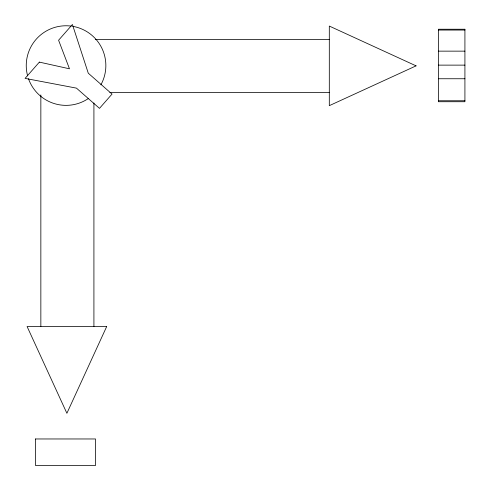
<?xml version="1.0" encoding="UTF-8"?>
<svg xmlns="http://www.w3.org/2000/svg" width="490" height="490" viewBox="0 0 490 490"><rect width="100%" height="100%" fill="white"/><g stroke="black" fill="none" stroke-linecap="round" stroke-linejoin="round"><path stroke-width="0.73" d="M438.385 30.049L464.918 30.049M95.287 39.561L329.268 39.561M438.385 51.144L464.918 51.144M438.385 65.127L464.918 65.127M438.385 78.749L464.918 78.749M109.815 92.628L329.268 92.628M438.385 100.756L464.918 100.756M93.915 102.98L93.915 326.505M40.848 94.944L40.848 326.512M72.728 26.331A39.8 39.8 0 0 1 100.885 84.825M88.463 98.453A39.8 39.8 0 0 1 28.481 78.7M27.605 75.864A39.8 39.8 0 0 1 71.246 26.105M35.488 438.966L35.488 465.5L95.519 465.5L95.519 438.966L35.488 438.966M106.691 326.524L66.891 413.284L27.091 326.524L106.691 326.524M39.372 62.114L25.082 78.382L76.458 88.133L99.488 108.364L112.032 94.08L88.28 73.212L72.416 24.5L58.592 40.235L69.482 68.808L39.372 62.114M416.071 65.862L329.305 105.662L329.305 26.062L416.071 65.862M464.918 29.241L438.385 29.241L438.385 101.724L464.918 101.724L464.918 29.241"/></g></svg>
